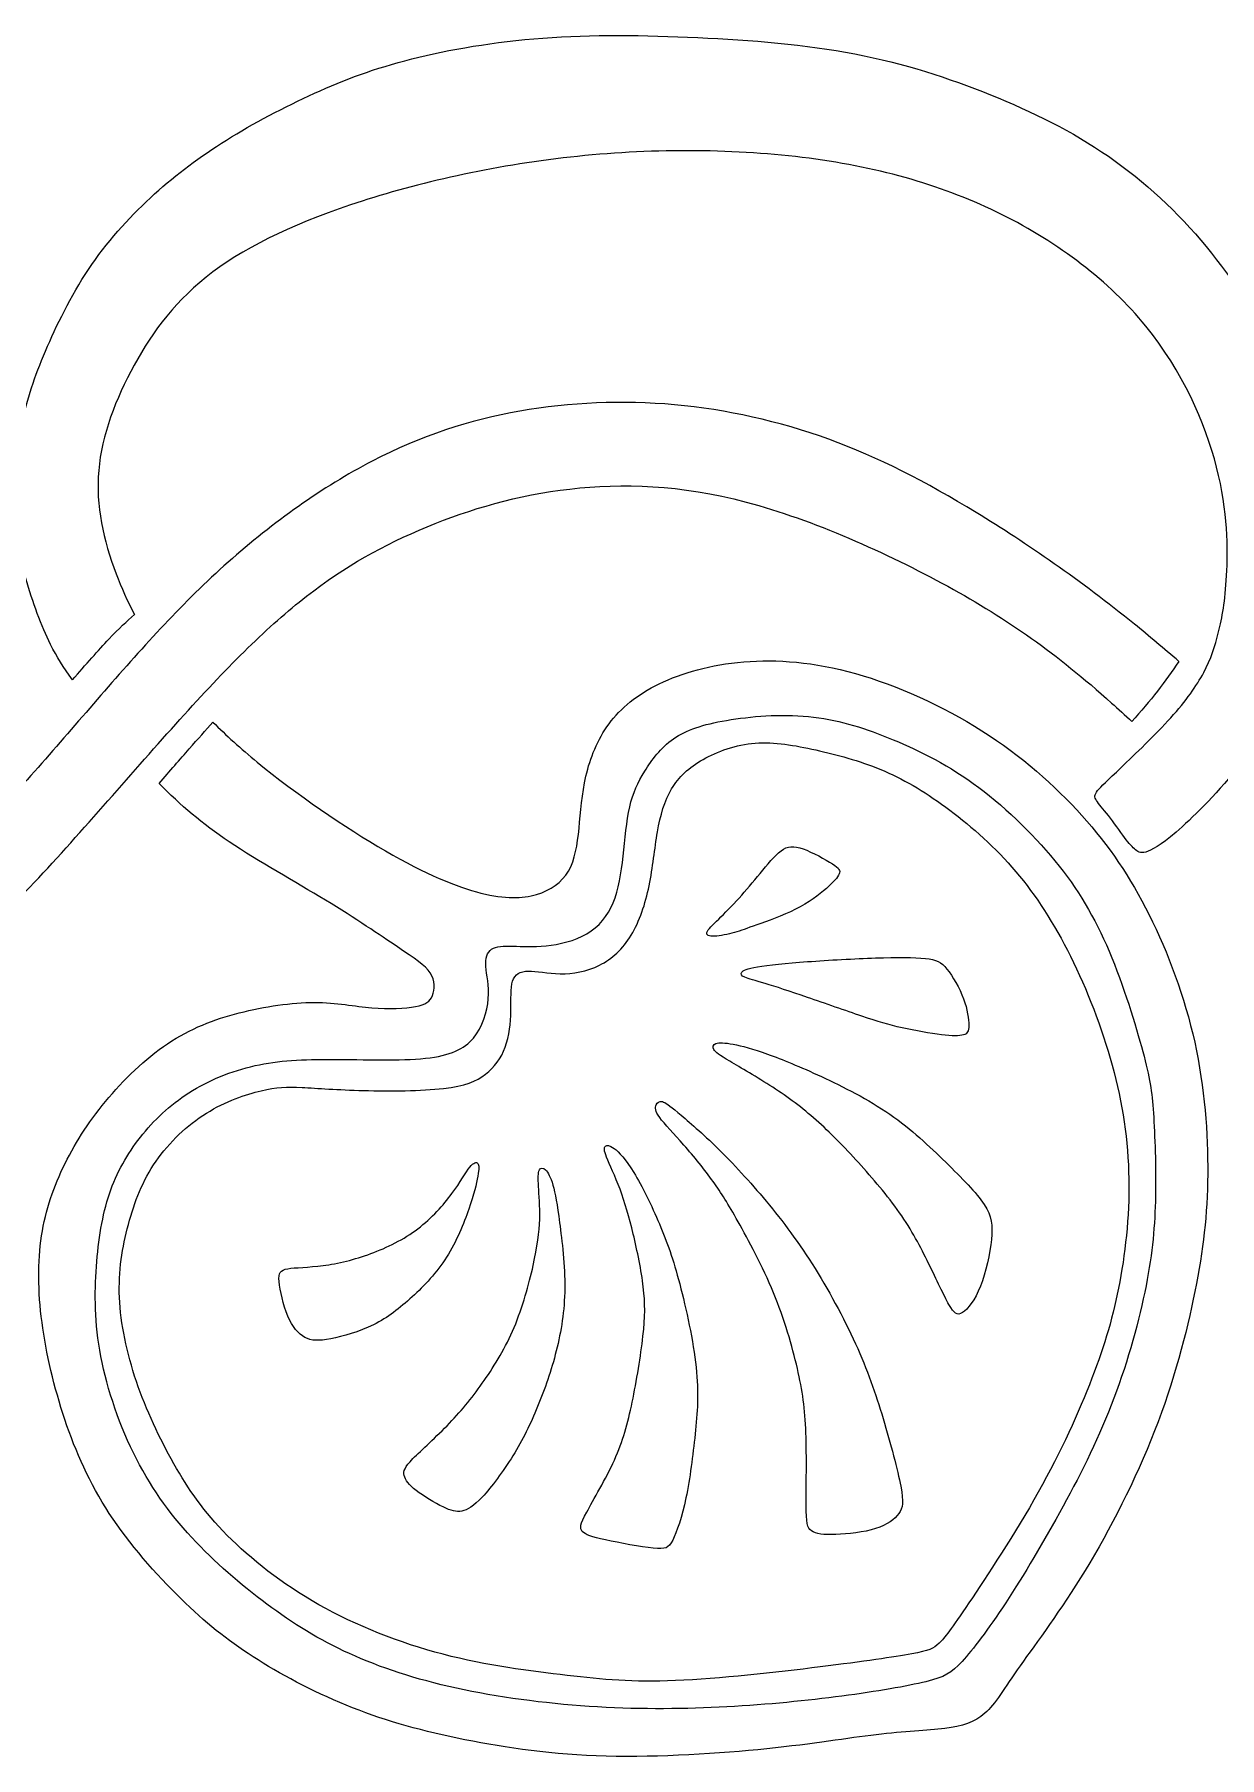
# Model space of a CAD drawing. Extents: x -11 to 8.6, y -2.9 to 35.2.
# Drawn here: x -6.301 to -4.587, y 10.25 to 12.742 of the extents above; entities that cross this region are included whole.
import ezdxf

# ---------------------------------------------------------------- set-up
doc = ezdxf.new("R2010")
doc.units = 0
doc.header["$MEASUREMENT"] = 0
doc.layers.add('LAYER_1', color=7, linetype='CONTINUOUS')

msp = doc.modelspace()

# ---------------------------------------------------------------- linework, layer by layer
at = {"layer": 'LAYER_1'}
for points, knots in [([(-6.24616, 11.80863), (-6.25912, 11.82637), (-6.26871, 11.84148), (-6.27781, 11.8597), (-6.27781, 11.8597), (-6.29126, 11.88663), (-6.30374, 11.9204), (-6.31359, 11.95536), (-6.31359, 11.95536), (-6.32341, 11.99032), (-6.33067, 12.0265), (-6.33147, 12.06569), (-6.33147, 12.06569), (-6.33227, 12.10486), (-6.32662, 12.14707), (-6.31818, 12.18426), (-6.31818, 12.18426), (-6.30976, 12.22142), (-6.29849, 12.25357), (-6.28222, 12.29096), (-6.28222, 12.29096), (-6.26596, 12.32832), (-6.24463, 12.37092), (-6.21811, 12.40931), (-6.21811, 12.40931), (-6.19161, 12.44767), (-6.15984, 12.48185), (-6.12749, 12.5112), (-6.12749, 12.5112), (-6.09515, 12.54052), (-6.0622, 12.56504), (-6.02341, 12.58915), (-6.02341, 12.58915), (-5.98464, 12.61327), (-5.94, 12.63698), (-5.8962, 12.65687), (-5.8962, 12.65687), (-5.8524, 12.67675), (-5.80939, 12.69285), (-5.75533, 12.7065), (-5.75533, 12.7065), (-5.70128, 12.72015), (-5.63618, 12.73143), (-5.56564, 12.73666), (-5.56564, 12.73666), (-5.49512, 12.74188), (-5.41915, 12.74106), (-5.34179, 12.73745), (-5.34179, 12.73745), (-5.26444, 12.73384), (-5.18564, 12.72739), (-5.11432, 12.71374), (-5.11432, 12.71374), (-5.04299, 12.70008), (-4.97907, 12.67916), (-4.91839, 12.65464), (-4.91839, 12.65464), (-4.85772, 12.63015), (-4.80025, 12.602), (-4.74759, 12.56564), (-4.74759, 12.56564), (-4.69495, 12.52928), (-4.64712, 12.48464), (-4.60613, 12.43501), (-4.60613, 12.43501), (-4.56513, 12.38539), (-4.53098, 12.33071), (-4.50706, 12.28168), (-4.50706, 12.28168), (-4.48317, 12.23267), (-4.46948, 12.18925), (-4.46044, 12.14062), (-4.46044, 12.14062), (-4.45142, 12.09201), (-4.44697, 12.03815), (-4.44999, 11.98268), (-4.44999, 11.98268), (-4.453, 11.92724), (-4.46346, 11.87017), (-4.48054, 11.82134), (-4.48054, 11.82134), (-4.49762, 11.77251), (-4.52134, 11.73191), (-4.55088, 11.69353), (-4.55088, 11.69353), (-4.58041, 11.65516), (-4.61579, 11.61896), (-4.6409, 11.59625), (-4.6409, 11.59625), (-4.666, 11.57356), (-4.6809, 11.56432), (-4.69034, 11.56069), (-4.69034, 11.56069), (-4.69976, 11.55708), (-4.70381, 11.5591), (-4.70822, 11.56271), (-4.70822, 11.56271), (-4.71263, 11.56632), (-4.71746, 11.57157), (-4.72429, 11.58061), (-4.72429, 11.58061), (-4.73111, 11.58963), (-4.73997, 11.6025), (-4.74761, 11.61235), (-4.74761, 11.61235), (-4.75523, 11.62219), (-4.76168, 11.62902), (-4.76489, 11.63405), (-4.76489, 11.63405), (-4.76809, 11.63907), (-4.76809, 11.64229), (-4.76326, 11.64833), (-4.76326, 11.64833), (-4.75845, 11.65434), (-4.74879, 11.66318), (-4.72911, 11.68186), (-4.72911, 11.68186), (-4.70942, 11.70055), (-4.67966, 11.72911), (-4.65736, 11.75382), (-4.65736, 11.75382), (-4.63507, 11.77852), (-4.62018, 11.79943), (-4.60974, 11.81911), (-4.60974, 11.81911), (-4.59931, 11.8388), (-4.59326, 11.8573), (-4.58814, 11.8779), (-4.58814, 11.8779), (-4.58303, 11.89847), (-4.57882, 11.9212), (-4.57671, 11.95948), (-4.57671, 11.95948), (-4.57461, 11.99774), (-4.57461, 12.05162), (-4.59109, 12.11592), (-4.59109, 12.11592), (-4.60757, 12.18021), (-4.64052, 12.25496), (-4.69356, 12.32007), (-4.69356, 12.32007), (-4.7466, 12.38517), (-4.81977, 12.44064), (-4.90215, 12.48163), (-4.90215, 12.48163), (-4.98452, 12.52262), (-5.07617, 12.54914), (-5.18066, 12.56281), (-5.18066, 12.56281), (-5.28514, 12.57647), (-5.40249, 12.57729), (-5.51542, 12.56562), (-5.51542, 12.56562), (-5.62834, 12.55397), (-5.73686, 12.52986), (-5.82729, 12.50092), (-5.82729, 12.50092), (-5.91769, 12.47199), (-5.99006, 12.43821), (-6.0431, 12.39842), (-6.0431, 12.39842), (-6.09614, 12.35865), (-6.12991, 12.31283), (-6.15683, 12.2638), (-6.15683, 12.2638), (-6.18375, 12.21479), (-6.20386, 12.16253), (-6.20829, 12.11149), (-6.20829, 12.11149), (-6.2127, 12.06046), (-6.20144, 12.01063), (-6.18295, 11.962), (-6.18295, 11.962), (-6.17539, 11.94211), (-6.16662, 11.92239), (-6.15667, 11.90303)], [0, 0, 0, 0, 0.0222222, 0.0222222, 0.0222222, 0.0222222, 0.0444444, 0.0444444, 0.0444444, 0.0444444, 0.0666667, 0.0666667, 0.0666667, 0.0666667, 0.0888889, 0.0888889, 0.0888889, 0.0888889, 0.1111111, 0.1111111, 0.1111111, 0.1111111, 0.1333333, 0.1333333, 0.1333333, 0.1333333, 0.1555556, 0.1555556, 0.1555556, 0.1555556, 0.1777778, 0.1777778, 0.1777778, 0.1777778, 0.2, 0.2, 0.2, 0.2, 0.2222222, 0.2222222, 0.2222222, 0.2222222, 0.2444444, 0.2444444, 0.2444444, 0.2444444, 0.2666667, 0.2666667, 0.2666667, 0.2666667, 0.2888889, 0.2888889, 0.2888889, 0.2888889, 0.3111111, 0.3111111, 0.3111111, 0.3111111, 0.3333333, 0.3333333, 0.3333333, 0.3333333, 0.3555556, 0.3555556, 0.3555556, 0.3555556, 0.3777778, 0.3777778, 0.3777778, 0.3777778, 0.4, 0.4, 0.4, 0.4, 0.4222222, 0.4222222, 0.4222222, 0.4222222, 0.4444444, 0.4444444, 0.4444444, 0.4444444, 0.4666667, 0.4666667, 0.4666667, 0.4666667, 0.4888889, 0.4888889, 0.4888889, 0.4888889, 0.5111111, 0.5111111, 0.5111111, 0.5111111, 0.5333333, 0.5333333, 0.5333333, 0.5333333, 0.5555556, 0.5555556, 0.5555556, 0.5555556, 0.5777778, 0.5777778, 0.5777778, 0.5777778, 0.6, 0.6, 0.6, 0.6, 0.6222222, 0.6222222, 0.6222222, 0.6222222, 0.6444444, 0.6444444, 0.6444444, 0.6444444, 0.6666667, 0.6666667, 0.6666667, 0.6666667, 0.6888889, 0.6888889, 0.6888889, 0.6888889, 0.7111111, 0.7111111, 0.7111111, 0.7111111, 0.7333333, 0.7333333, 0.7333333, 0.7333333, 0.7555556, 0.7555556, 0.7555556, 0.7555556, 0.7777778, 0.7777778, 0.7777778, 0.7777778, 0.8, 0.8, 0.8, 0.8, 0.8222222, 0.8222222, 0.8222222, 0.8222222, 0.8444444, 0.8444444, 0.8444444, 0.8444444, 0.8666667, 0.8666667, 0.8666667, 0.8666667, 0.8888889, 0.8888889, 0.8888889, 0.8888889, 0.9111111, 0.9111111, 0.9111111, 0.9111111, 0.9333333, 0.9333333, 0.9333333, 0.9333333, 0.9555556, 0.9555556, 0.9555556, 0.9555556, 1, 1, 1, 1]), ([(-6.81713, 12.32728), (-6.88063, 12.38596), (-6.94413, 12.44463), (-7.01969, 12.49326), (-7.01969, 12.49326), (-7.09524, 12.54189), (-7.18285, 12.58048), (-7.2809, 12.60419), (-7.2809, 12.60419), (-7.37896, 12.6279), (-7.48748, 12.63674), (-7.58352, 12.63634), (-7.58352, 12.63634), (-7.67958, 12.63594), (-7.76319, 12.62628), (-7.82948, 12.61704), (-7.82948, 12.61704), (-7.89579, 12.6078), (-7.94484, 12.59896), (-7.97214, 12.59375), (-7.97214, 12.59375), (-7.99946, 12.58851), (-8.00511, 12.58689), (-8.01193, 12.58128), (-8.01193, 12.58128), (-8.01877, 12.57565), (-8.02681, 12.566), (-8.04569, 12.53948), (-8.04569, 12.53948), (-8.06457, 12.51296), (-8.09434, 12.46955), (-8.12487, 12.42094), (-8.12487, 12.42094), (-8.15542, 12.37231), (-8.18677, 12.31843), (-8.21289, 12.26498), (-8.21289, 12.26498), (-8.239, 12.21154), (-8.25991, 12.15848), (-8.27799, 12.10223), (-8.27799, 12.10223), (-8.29607, 12.04597), (-8.31135, 11.98647), (-8.31818, 11.9266), (-8.31818, 11.9266), (-8.32502, 11.86672), (-8.3234, 11.80643), (-8.31456, 11.74334), (-8.31456, 11.74334), (-8.30572, 11.68024), (-8.28964, 11.61433), (-8.26472, 11.55285), (-8.26472, 11.55285), (-8.23981, 11.49137), (-8.20605, 11.43428), (-8.17149, 11.38487), (-8.17149, 11.38487), (-8.13693, 11.33544), (-8.10155, 11.29363), (-8.05655, 11.25426), (-8.05655, 11.25426), (-8.01155, 11.21487), (-7.95687, 11.17788), (-7.89982, 11.14976), (-7.89982, 11.14976), (-7.84275, 11.12164), (-7.78327, 11.10233), (-7.7246, 11.09309), (-7.7246, 11.09309), (-7.66593, 11.08385), (-7.60804, 11.08465), (-7.555, 11.0971), (-7.555, 11.0971), (-7.50196, 11.10957), (-7.45371, 11.13368), (-7.41394, 11.16341), (-7.41394, 11.16341), (-7.37415, 11.19316), (-7.3428, 11.22854), (-7.32752, 11.2663), (-7.32752, 11.2663), (-7.31225, 11.30407), (-7.31307, 11.34428), (-7.31427, 11.37521), (-7.31427, 11.37521), (-7.31547, 11.40614), (-7.31708, 11.42787), (-7.31748, 11.44152), (-7.31748, 11.44152), (-7.31788, 11.45517), (-7.31708, 11.46082), (-7.31227, 11.46403), (-7.31227, 11.46403), (-7.30744, 11.46724), (-7.2986, 11.46806), (-7.28695, 11.46164), (-7.28695, 11.46164), (-7.2753, 11.45521), (-7.26081, 11.44152), (-7.23389, 11.41742), (-7.23389, 11.41742), (-7.20697, 11.39331), (-7.16758, 11.35873), (-7.12378, 11.32981), (-7.12378, 11.32981), (-7.07998, 11.30088), (-7.03173, 11.27755), (-6.98352, 11.25989), (-6.98352, 11.25989), (-6.93529, 11.24221), (-6.88707, 11.23012), (-6.83523, 11.22892), (-6.83523, 11.22892), (-6.78339, 11.22772), (-6.72791, 11.23738), (-6.67005, 11.25586), (-6.67005, 11.25586), (-6.61218, 11.27434), (-6.55189, 11.30168), (-6.49001, 11.34508), (-6.49001, 11.34508), (-6.42813, 11.38848), (-6.3646, 11.44795), (-6.29509, 11.5223), (-6.29509, 11.5223), (-6.22557, 11.59665), (-6.15, 11.68587), (-6.08451, 11.7582), (-6.08451, 11.7582), (-6.019, 11.83054), (-5.96352, 11.88602), (-5.90767, 11.92942), (-5.90767, 11.92942), (-5.8518, 11.97282), (-5.79554, 12.00417), (-5.73325, 12.02989), (-5.73325, 12.02989), (-5.67095, 12.05561), (-5.60262, 12.07571), (-5.52667, 12.08455), (-5.52667, 12.08455), (-5.45072, 12.09339), (-5.36713, 12.09097), (-5.27149, 12.06565), (-5.27149, 12.06565), (-5.17583, 12.04034), (-5.06813, 11.99211), (-4.98013, 11.9439), (-4.98013, 11.9439), (-4.89211, 11.89567), (-4.82378, 11.84742), (-4.74301, 11.77509), (-4.74301, 11.77509), (-4.73335, 11.76646), (-4.72349, 11.75745), (-4.71352, 11.74817)], [0, 0, 0, 0, 0.025, 0.025, 0.025, 0.025, 0.05, 0.05, 0.05, 0.05, 0.075, 0.075, 0.075, 0.075, 0.1, 0.1, 0.1, 0.1, 0.125, 0.125, 0.125, 0.125, 0.15, 0.15, 0.15, 0.15, 0.175, 0.175, 0.175, 0.175, 0.2, 0.2, 0.2, 0.2, 0.225, 0.225, 0.225, 0.225, 0.25, 0.25, 0.25, 0.25, 0.275, 0.275, 0.275, 0.275, 0.3, 0.3, 0.3, 0.3, 0.325, 0.325, 0.325, 0.325, 0.35, 0.35, 0.35, 0.35, 0.375, 0.375, 0.375, 0.375, 0.4, 0.4, 0.4, 0.4, 0.425, 0.425, 0.425, 0.425, 0.45, 0.45, 0.45, 0.45, 0.475, 0.475, 0.475, 0.475, 0.5, 0.5, 0.5, 0.5, 0.525, 0.525, 0.525, 0.525, 0.55, 0.55, 0.55, 0.55, 0.575, 0.575, 0.575, 0.575, 0.6, 0.6, 0.6, 0.6, 0.625, 0.625, 0.625, 0.625, 0.65, 0.65, 0.65, 0.65, 0.675, 0.675, 0.675, 0.675, 0.7, 0.7, 0.7, 0.7, 0.725, 0.725, 0.725, 0.725, 0.75, 0.75, 0.75, 0.75, 0.775, 0.775, 0.775, 0.775, 0.8, 0.8, 0.8, 0.8, 0.825, 0.825, 0.825, 0.825, 0.85, 0.85, 0.85, 0.85, 0.875, 0.875, 0.875, 0.875, 0.9, 0.9, 0.9, 0.9, 0.925, 0.925, 0.925, 0.925, 0.95, 0.95, 0.95, 0.95, 1, 1, 1, 1]), ([(-4.64581, 11.83534), (-4.66733, 11.85404), (-4.6887, 11.87197), (-4.71004, 11.88923), (-4.71004, 11.88923), (-4.7876, 11.9519), (-4.86559, 12.00578), (-4.93872, 12.05038), (-4.93872, 12.05038), (-5.01186, 12.09498), (-5.08018, 12.13036), (-5.1521, 12.15648), (-5.1521, 12.15648), (-5.22404, 12.1826), (-5.29961, 12.19949), (-5.37516, 12.20633), (-5.37516, 12.20633), (-5.45072, 12.21316), (-5.52629, 12.20992), (-5.59901, 12.19707), (-5.59901, 12.19707), (-5.67176, 12.18422), (-5.74169, 12.16169), (-5.81282, 12.12473), (-5.81282, 12.12473), (-5.88394, 12.08776), (-5.9563, 12.03631), (-6.02099, 11.97886), (-6.02099, 11.97886), (-6.08569, 11.92139), (-6.14276, 11.85786), (-6.19983, 11.79237), (-6.19983, 11.79237), (-6.2569, 11.72687), (-6.31397, 11.65935), (-6.37022, 11.60148), (-6.37022, 11.60148), (-6.42649, 11.54361), (-6.48197, 11.49538), (-6.53621, 11.45882), (-6.53621, 11.45882), (-6.59046, 11.42224), (-6.64353, 11.39732), (-6.68531, 11.38044), (-6.68531, 11.38044), (-6.7271, 11.36356), (-6.75767, 11.35472), (-6.79824, 11.35272), (-6.79824, 11.35272), (-6.83884, 11.3507), (-6.88947, 11.35553), (-6.93728, 11.36998), (-6.93728, 11.36998), (-6.98511, 11.38445), (-7.03015, 11.40857), (-7.06872, 11.43388), (-7.06872, 11.43388), (-7.10729, 11.4592), (-7.13946, 11.48574), (-7.15752, 11.50583), (-7.15752, 11.50583), (-7.1756, 11.52591), (-7.17965, 11.5396), (-7.17884, 11.54842), (-7.17884, 11.54842), (-7.17804, 11.55726), (-7.17239, 11.56129), (-7.15874, 11.56089), (-7.15874, 11.56089), (-7.14509, 11.56049), (-7.12336, 11.55566), (-7.09524, 11.54844), (-7.09524, 11.54844), (-7.06711, 11.5412), (-7.03254, 11.53154), (-6.99236, 11.53114), (-6.99236, 11.53114), (-6.95217, 11.53074), (-6.90635, 11.53958), (-6.85934, 11.5645), (-6.85934, 11.5645), (-6.81232, 11.58942), (-6.76409, 11.63041), (-6.73153, 11.67501), (-6.73153, 11.67501), (-6.69898, 11.71963), (-6.6821, 11.76786), (-6.67206, 11.8205), (-6.67206, 11.8205), (-6.66202, 11.87316), (-6.65879, 11.93023), (-6.66723, 11.9889), (-6.66723, 11.9889), (-6.67567, 12.04757), (-6.69577, 12.10787), (-6.72269, 12.16452), (-6.72269, 12.16452), (-6.74961, 12.22118), (-6.78337, 12.27424), (-6.81713, 12.32728)], [0, 0, 0, 0, 0.0384615, 0.0384615, 0.0384615, 0.0384615, 0.0769231, 0.0769231, 0.0769231, 0.0769231, 0.1153846, 0.1153846, 0.1153846, 0.1153846, 0.1538462, 0.1538462, 0.1538462, 0.1538462, 0.1923077, 0.1923077, 0.1923077, 0.1923077, 0.2307692, 0.2307692, 0.2307692, 0.2307692, 0.2692308, 0.2692308, 0.2692308, 0.2692308, 0.3076923, 0.3076923, 0.3076923, 0.3076923, 0.3461538, 0.3461538, 0.3461538, 0.3461538, 0.3846154, 0.3846154, 0.3846154, 0.3846154, 0.4230769, 0.4230769, 0.4230769, 0.4230769, 0.4615385, 0.4615385, 0.4615385, 0.4615385, 0.5, 0.5, 0.5, 0.5, 0.5384615, 0.5384615, 0.5384615, 0.5384615, 0.5769231, 0.5769231, 0.5769231, 0.5769231, 0.6153846, 0.6153846, 0.6153846, 0.6153846, 0.6538462, 0.6538462, 0.6538462, 0.6538462, 0.6923077, 0.6923077, 0.6923077, 0.6923077, 0.7307692, 0.7307692, 0.7307692, 0.7307692, 0.7692308, 0.7692308, 0.7692308, 0.7692308, 0.8076923, 0.8076923, 0.8076923, 0.8076923, 0.8461538, 0.8461538, 0.8461538, 0.8461538, 0.8846154, 0.8846154, 0.8846154, 0.8846154, 0.9230769, 0.9230769, 0.9230769, 0.9230769, 1, 1, 1, 1]), ([(-6.24616, 11.80863), (-6.2273, 11.8302), (-6.20842, 11.85179), (-6.19351, 11.86751), (-6.19351, 11.86751), (-6.1786, 11.88324), (-6.16762, 11.89315), (-6.15667, 11.90303)], [0, 0, 0, 0, 0.3333333, 0.3333333, 0.3333333, 0.3333333, 1, 1, 1, 1]), ([(-6.04301, 11.74744), (-6.02416, 11.72849), (-6.003, 11.70931), (-5.97879, 11.6895), (-5.97879, 11.6895), (-5.92336, 11.6441), (-5.85179, 11.59507), (-5.79351, 11.56131), (-5.79351, 11.56131), (-5.73526, 11.52755), (-5.69024, 11.50905), (-5.65528, 11.50021), (-5.65528, 11.50021), (-5.62032, 11.49137), (-5.5954, 11.49219), (-5.5749, 11.49823), (-5.5749, 11.49823), (-5.55441, 11.50424), (-5.53833, 11.5155), (-5.52869, 11.53198), (-5.52869, 11.53198), (-5.51905, 11.54844), (-5.51582, 11.57017), (-5.51342, 11.59388), (-5.51342, 11.59388), (-5.51101, 11.61758), (-5.50939, 11.64329), (-5.50336, 11.66941), (-5.50336, 11.66941), (-5.49734, 11.69553), (-5.48688, 11.72207), (-5.47, 11.74498), (-5.47, 11.74498), (-5.45314, 11.76788), (-5.42981, 11.78718), (-5.39726, 11.80285), (-5.39726, 11.80285), (-5.36472, 11.81851), (-5.32291, 11.83058), (-5.27508, 11.83461), (-5.27508, 11.83461), (-5.22727, 11.83862), (-5.17341, 11.83459), (-5.11353, 11.81771), (-5.11353, 11.81771), (-5.05366, 11.80085), (-4.98775, 11.77108), (-4.93068, 11.73492), (-4.93068, 11.73492), (-4.87361, 11.69876), (-4.82538, 11.65614), (-4.78599, 11.61235), (-4.78599, 11.61235), (-4.74662, 11.56855), (-4.71606, 11.52352), (-4.68873, 11.46886), (-4.68873, 11.46886), (-4.66141, 11.41422), (-4.6373, 11.34991), (-4.62282, 11.2844), (-4.62282, 11.2844), (-4.60837, 11.2189), (-4.60352, 11.15218), (-4.60403, 11.0936), (-4.60403, 11.0936), (-4.60452, 11.03504), (-4.61036, 10.98459), (-4.62251, 10.9242), (-4.62251, 10.9242), (-4.63465, 10.86383), (-4.65315, 10.79347), (-4.68088, 10.72235), (-4.68088, 10.72235), (-4.7086, 10.65123), (-4.7456, 10.57927), (-4.78136, 10.5206), (-4.78136, 10.5206), (-4.81712, 10.46194), (-4.85168, 10.4165), (-4.8752, 10.38295), (-4.8752, 10.38295), (-4.89869, 10.34941), (-4.91118, 10.32768), (-4.92625, 10.31423), (-4.92625, 10.31423), (-4.94131, 10.30078), (-4.959, 10.29553), (-4.98432, 10.29232), (-4.98432, 10.29232), (-5.00964, 10.28911), (-5.04259, 10.28789), (-5.08359, 10.28306), (-5.08359, 10.28306), (-5.12458, 10.27825), (-5.17361, 10.26981), (-5.24172, 10.26278), (-5.24172, 10.26278), (-5.30984, 10.25576), (-5.39707, 10.25011), (-5.47423, 10.25213), (-5.47423, 10.25213), (-5.55138, 10.25414), (-5.6185, 10.2638), (-5.67837, 10.27584), (-5.67837, 10.27584), (-5.73825, 10.28789), (-5.79092, 10.30238), (-5.84096, 10.32207), (-5.84096, 10.32207), (-5.89097, 10.34175), (-5.93842, 10.36667), (-5.97761, 10.39118), (-5.97761, 10.39118), (-6.01678, 10.4157), (-6.04773, 10.43981), (-6.08289, 10.47357), (-6.08289, 10.47357), (-6.11805, 10.50733), (-6.15745, 10.55074), (-6.18738, 10.59475), (-6.18738, 10.59475), (-6.21731, 10.63875), (-6.23783, 10.68338), (-6.25411, 10.72999), (-6.25411, 10.72999), (-6.27037, 10.7766), (-6.28244, 10.82524), (-6.28907, 10.87085), (-6.28907, 10.87085), (-6.29569, 10.91645), (-6.29691, 10.95907), (-6.29188, 10.99745), (-6.29188, 10.99745), (-6.28687, 11.03582), (-6.27558, 11.07), (-6.25991, 11.10295), (-6.25991, 11.10295), (-6.24425, 11.13589), (-6.22415, 11.16766), (-6.19843, 11.19881), (-6.19843, 11.19881), (-6.17271, 11.22994), (-6.14136, 11.26049), (-6.1086, 11.2824), (-6.1086, 11.2824), (-6.07585, 11.30429), (-6.04169, 11.31756), (-6.00491, 11.327), (-6.00491, 11.327), (-5.96815, 11.33644), (-5.92876, 11.34207), (-5.8962, 11.34207), (-5.8962, 11.34207), (-5.86365, 11.34207), (-5.83793, 11.33644), (-5.81322, 11.33422), (-5.81322, 11.33422), (-5.7885, 11.33201), (-5.76479, 11.33323), (-5.74991, 11.33604), (-5.74991, 11.33604), (-5.73506, 11.33885), (-5.72901, 11.3433), (-5.7256, 11.35193), (-5.7256, 11.35193), (-5.72219, 11.36056), (-5.72139, 11.37342), (-5.72862, 11.38467), (-5.72862, 11.38467), (-5.73584, 11.39592), (-5.75114, 11.40558), (-5.77625, 11.42246), (-5.77625, 11.42246), (-5.80135, 11.43933), (-5.83633, 11.46345), (-5.88013, 11.48997), (-5.88013, 11.48997), (-5.92393, 11.51649), (-5.9766, 11.54543), (-6.0196, 11.57436), (-6.0196, 11.57436), (-6.05864, 11.60063), (-6.08974, 11.62693), (-6.12084, 11.65875)], [0, 0, 0, 0, 0.0212766, 0.0212766, 0.0212766, 0.0212766, 0.0425532, 0.0425532, 0.0425532, 0.0425532, 0.0638298, 0.0638298, 0.0638298, 0.0638298, 0.0851064, 0.0851064, 0.0851064, 0.0851064, 0.106383, 0.106383, 0.106383, 0.106383, 0.1276596, 0.1276596, 0.1276596, 0.1276596, 0.1489362, 0.1489362, 0.1489362, 0.1489362, 0.1702128, 0.1702128, 0.1702128, 0.1702128, 0.1914894, 0.1914894, 0.1914894, 0.1914894, 0.212766, 0.212766, 0.212766, 0.212766, 0.2340426, 0.2340426, 0.2340426, 0.2340426, 0.2553191, 0.2553191, 0.2553191, 0.2553191, 0.2765957, 0.2765957, 0.2765957, 0.2765957, 0.2978723, 0.2978723, 0.2978723, 0.2978723, 0.3191489, 0.3191489, 0.3191489, 0.3191489, 0.3404255, 0.3404255, 0.3404255, 0.3404255, 0.3617021, 0.3617021, 0.3617021, 0.3617021, 0.3829787, 0.3829787, 0.3829787, 0.3829787, 0.4042553, 0.4042553, 0.4042553, 0.4042553, 0.4255319, 0.4255319, 0.4255319, 0.4255319, 0.4468085, 0.4468085, 0.4468085, 0.4468085, 0.4680851, 0.4680851, 0.4680851, 0.4680851, 0.4893617, 0.4893617, 0.4893617, 0.4893617, 0.5106383, 0.5106383, 0.5106383, 0.5106383, 0.5319149, 0.5319149, 0.5319149, 0.5319149, 0.5531915, 0.5531915, 0.5531915, 0.5531915, 0.5744681, 0.5744681, 0.5744681, 0.5744681, 0.5957447, 0.5957447, 0.5957447, 0.5957447, 0.6170213, 0.6170213, 0.6170213, 0.6170213, 0.6382979, 0.6382979, 0.6382979, 0.6382979, 0.6595745, 0.6595745, 0.6595745, 0.6595745, 0.6808511, 0.6808511, 0.6808511, 0.6808511, 0.7021277, 0.7021277, 0.7021277, 0.7021277, 0.7234043, 0.7234043, 0.7234043, 0.7234043, 0.7446809, 0.7446809, 0.7446809, 0.7446809, 0.7659574, 0.7659574, 0.7659574, 0.7659574, 0.787234, 0.787234, 0.787234, 0.787234, 0.8085106, 0.8085106, 0.8085106, 0.8085106, 0.8297872, 0.8297872, 0.8297872, 0.8297872, 0.8510638, 0.8510638, 0.8510638, 0.8510638, 0.8723404, 0.8723404, 0.8723404, 0.8723404, 0.893617, 0.893617, 0.893617, 0.893617, 0.9148936, 0.9148936, 0.9148936, 0.9148936, 0.9361702, 0.9361702, 0.9361702, 0.9361702, 0.9574468, 0.9574468, 0.9574468, 0.9574468, 1, 1, 1, 1]), ([(-4.64581, 11.83534), (-4.6556, 11.82108), (-4.66542, 11.80683), (-4.67668, 11.7923), (-4.67668, 11.7923), (-4.68797, 11.77777), (-4.70076, 11.76297), (-4.71352, 11.74817)], [0, 0, 0, 0, 0.3333333, 0.3333333, 0.3333333, 0.3333333, 1, 1, 1, 1]), ([(-4.69783, 11.27112), (-4.70807, 11.3093), (-4.72577, 11.36677), (-4.74666, 11.416), (-4.74666, 11.416), (-4.76756, 11.46523), (-4.79168, 11.50625), (-4.82503, 11.54702), (-4.82503, 11.54702), (-4.85839, 11.58781), (-4.90099, 11.62842), (-4.94318, 11.65875), (-4.94318, 11.65875), (-4.98538, 11.68908), (-5.02719, 11.7092), (-5.06616, 11.72486), (-5.06616, 11.72486), (-5.10515, 11.74054), (-5.14133, 11.7518), (-5.1815, 11.75561), (-5.1815, 11.75561), (-5.22169, 11.75944), (-5.26591, 11.75581), (-5.30007, 11.75), (-5.30007, 11.75), (-5.33423, 11.74416), (-5.35834, 11.73613), (-5.37682, 11.72328), (-5.37682, 11.72328), (-5.39531, 11.71041), (-5.40819, 11.69271), (-5.41824, 11.67645), (-5.41824, 11.67645), (-5.42828, 11.66017), (-5.43551, 11.64528), (-5.44013, 11.62479), (-5.44013, 11.62479), (-5.44476, 11.60431), (-5.44676, 11.57817), (-5.44957, 11.55347), (-5.44957, 11.55347), (-5.45237, 11.52876), (-5.45602, 11.50542), (-5.46404, 11.48614), (-5.46404, 11.48614), (-5.47208, 11.46686), (-5.48455, 11.45158), (-5.50203, 11.44134), (-5.50203, 11.44134), (-5.51951, 11.43109), (-5.54202, 11.42585), (-5.5611, 11.42384), (-5.5611, 11.42384), (-5.58018, 11.42184), (-5.59588, 11.42304), (-5.60913, 11.42344), (-5.60913, 11.42344), (-5.62238, 11.42384), (-5.63324, 11.42344), (-5.63986, 11.41903), (-5.63986, 11.41903), (-5.64649, 11.4146), (-5.64892, 11.40616), (-5.64812, 11.39411), (-5.64812, 11.39411), (-5.64731, 11.38205), (-5.64329, 11.36637), (-5.64469, 11.34749), (-5.64469, 11.34749), (-5.64609, 11.3286), (-5.65295, 11.30648), (-5.6662, 11.29062), (-5.6662, 11.29062), (-5.67945, 11.27474), (-5.69915, 11.2651), (-5.73551, 11.26129), (-5.73551, 11.26129), (-5.77188, 11.25746), (-5.82495, 11.25949), (-5.86895, 11.25969), (-5.86895, 11.25969), (-5.91296, 11.25989), (-5.94793, 11.25827), (-5.98209, 11.25065), (-5.98209, 11.25065), (-6.01625, 11.24301), (-6.0496, 11.22932), (-6.07773, 11.21146), (-6.07773, 11.21146), (-6.10587, 11.19358), (-6.12878, 11.17145), (-6.14787, 11.14715), (-6.14787, 11.14715), (-6.16695, 11.12284), (-6.18224, 11.0963), (-6.19267, 11.06537), (-6.19267, 11.06537), (-6.20311, 11.03442), (-6.20876, 10.99904), (-6.21157, 10.96007), (-6.21157, 10.96007), (-6.21438, 10.92108), (-6.21438, 10.87847), (-6.20514, 10.83026), (-6.20514, 10.83026), (-6.19589, 10.78203), (-6.17739, 10.72817), (-6.1537, 10.68196), (-6.1537, 10.68196), (-6.12999, 10.63574), (-6.10104, 10.59715), (-6.0675, 10.56179), (-6.0675, 10.56179), (-6.03395, 10.52643), (-5.99574, 10.49426), (-5.95778, 10.46674), (-5.95778, 10.46674), (-5.91981, 10.43921), (-5.88201, 10.4163), (-5.837, 10.39662), (-5.837, 10.39662), (-5.792, 10.37691), (-5.73974, 10.36044), (-5.67967, 10.34799), (-5.67967, 10.34799), (-5.61959, 10.33552), (-5.55166, 10.32708), (-5.48657, 10.32327), (-5.48657, 10.32327), (-5.42146, 10.31944), (-5.35914, 10.32025), (-5.29967, 10.32345), (-5.29967, 10.32345), (-5.24019, 10.32666), (-5.18353, 10.33231), (-5.13309, 10.33893), (-5.13309, 10.33893), (-5.08266, 10.34556), (-5.03844, 10.3532), (-5.01152, 10.35982), (-5.01152, 10.35982), (-4.98459, 10.36645), (-4.97493, 10.3721), (-4.95928, 10.38916), (-4.95928, 10.38916), (-4.9436, 10.40624), (-4.92188, 10.4348), (-4.89618, 10.47397), (-4.89618, 10.47397), (-4.87046, 10.51316), (-4.84069, 10.56299), (-4.81317, 10.61343), (-4.81317, 10.61343), (-4.78565, 10.66386), (-4.76033, 10.71492), (-4.73964, 10.76976), (-4.73964, 10.76976), (-4.71894, 10.82463), (-4.70286, 10.8833), (-4.69322, 10.93213), (-4.69322, 10.93213), (-4.68357, 10.98096), (-4.68035, 11.01995), (-4.67955, 11.06214), (-4.67955, 11.06214), (-4.67874, 11.10434), (-4.68035, 11.14976), (-4.68255, 11.18189), (-4.68255, 11.18189), (-4.68476, 11.21405), (-4.68758, 11.23295), (-4.69783, 11.27112)], [0, 0, 0, 0, 0.0227273, 0.0227273, 0.0227273, 0.0227273, 0.0454545, 0.0454545, 0.0454545, 0.0454545, 0.0681818, 0.0681818, 0.0681818, 0.0681818, 0.0909091, 0.0909091, 0.0909091, 0.0909091, 0.1136364, 0.1136364, 0.1136364, 0.1136364, 0.1363636, 0.1363636, 0.1363636, 0.1363636, 0.1590909, 0.1590909, 0.1590909, 0.1590909, 0.1818182, 0.1818182, 0.1818182, 0.1818182, 0.2045455, 0.2045455, 0.2045455, 0.2045455, 0.2272727, 0.2272727, 0.2272727, 0.2272727, 0.25, 0.25, 0.25, 0.25, 0.2727273, 0.2727273, 0.2727273, 0.2727273, 0.2954545, 0.2954545, 0.2954545, 0.2954545, 0.3181818, 0.3181818, 0.3181818, 0.3181818, 0.3409091, 0.3409091, 0.3409091, 0.3409091, 0.3636364, 0.3636364, 0.3636364, 0.3636364, 0.3863636, 0.3863636, 0.3863636, 0.3863636, 0.4090909, 0.4090909, 0.4090909, 0.4090909, 0.4318182, 0.4318182, 0.4318182, 0.4318182, 0.4545455, 0.4545455, 0.4545455, 0.4545455, 0.4772727, 0.4772727, 0.4772727, 0.4772727, 0.5, 0.5, 0.5, 0.5, 0.5227273, 0.5227273, 0.5227273, 0.5227273, 0.5454545, 0.5454545, 0.5454545, 0.5454545, 0.5681818, 0.5681818, 0.5681818, 0.5681818, 0.5909091, 0.5909091, 0.5909091, 0.5909091, 0.6136364, 0.6136364, 0.6136364, 0.6136364, 0.6363636, 0.6363636, 0.6363636, 0.6363636, 0.6590909, 0.6590909, 0.6590909, 0.6590909, 0.6818182, 0.6818182, 0.6818182, 0.6818182, 0.7045455, 0.7045455, 0.7045455, 0.7045455, 0.7272727, 0.7272727, 0.7272727, 0.7272727, 0.75, 0.75, 0.75, 0.75, 0.7727273, 0.7727273, 0.7727273, 0.7727273, 0.7954545, 0.7954545, 0.7954545, 0.7954545, 0.8181818, 0.8181818, 0.8181818, 0.8181818, 0.8409091, 0.8409091, 0.8409091, 0.8409091, 0.8636364, 0.8636364, 0.8636364, 0.8636364, 0.8863636, 0.8863636, 0.8863636, 0.8863636, 0.9090909, 0.9090909, 0.9090909, 0.9090909, 0.9318182, 0.9318182, 0.9318182, 0.9318182, 0.9545455, 0.9545455, 0.9545455, 0.9545455, 1, 1, 1, 1]), ([(-6.12084, 11.65875), (-6.10556, 11.67643), (-6.09029, 11.69413), (-6.07733, 11.70889), (-6.07733, 11.70889), (-6.06435, 11.72368), (-6.05367, 11.73558), (-6.04301, 11.74744)], [0, 0, 0, 0, 0.3333333, 0.3333333, 0.3333333, 0.3333333, 1, 1, 1, 1]), ([(-4.80694, 11.41763), (-4.83105, 11.46443), (-4.85719, 11.50344), (-4.88712, 11.53758), (-4.88712, 11.53758), (-4.91706, 11.57174), (-4.95082, 11.6011), (-4.98297, 11.62459), (-4.98297, 11.62459), (-5.01513, 11.64811), (-5.04567, 11.66579), (-5.07702, 11.67884), (-5.07702, 11.67884), (-5.10838, 11.69191), (-5.14053, 11.70035), (-5.17106, 11.70716), (-5.17106, 11.70716), (-5.20161, 11.714), (-5.23055, 11.71925), (-5.25848, 11.71704), (-5.25848, 11.71704), (-5.2864, 11.71482), (-5.31334, 11.70518), (-5.33403, 11.69353), (-5.33403, 11.69353), (-5.35471, 11.68188), (-5.3692, 11.66819), (-5.37945, 11.65093), (-5.37945, 11.65093), (-5.38969, 11.63365), (-5.39573, 11.61273), (-5.39994, 11.58863), (-5.39994, 11.58863), (-5.40416, 11.56452), (-5.40659, 11.53718), (-5.412, 11.51086), (-5.412, 11.51086), (-5.41743, 11.48454), (-5.42587, 11.45922), (-5.43792, 11.43933), (-5.43792, 11.43933), (-5.44997, 11.41943), (-5.46566, 11.40496), (-5.48373, 11.39592), (-5.48373, 11.39592), (-5.50181, 11.38688), (-5.52233, 11.38325), (-5.54061, 11.38345), (-5.54061, 11.38345), (-5.55889, 11.38365), (-5.57497, 11.38768), (-5.58682, 11.38748), (-5.58682, 11.38748), (-5.59868, 11.38728), (-5.60632, 11.38285), (-5.60953, 11.3728), (-5.60953, 11.3728), (-5.61275, 11.36276), (-5.61153, 11.34709), (-5.61193, 11.32981), (-5.61193, 11.32981), (-5.61234, 11.31253), (-5.61436, 11.29363), (-5.62017, 11.27757), (-5.62017, 11.27757), (-5.62601, 11.26149), (-5.63565, 11.2482), (-5.6487, 11.23818), (-5.6487, 11.23818), (-5.66177, 11.22814), (-5.67826, 11.22128), (-5.7096, 11.21767), (-5.7096, 11.21767), (-5.74095, 11.21406), (-5.78719, 11.21366), (-5.82495, 11.21467), (-5.82495, 11.21467), (-5.86272, 11.21567), (-5.89207, 11.21807), (-5.91416, 11.21908), (-5.91416, 11.21908), (-5.93627, 11.22008), (-5.95114, 11.21968), (-5.97323, 11.21447), (-5.97323, 11.21447), (-5.99534, 11.20923), (-6.02471, 11.19919), (-6.05243, 11.18191), (-6.05243, 11.18191), (-6.08015, 11.16463), (-6.10627, 11.14012), (-6.12536, 11.11239), (-6.12536, 11.11239), (-6.14444, 11.08465), (-6.15652, 11.0537), (-6.16535, 11.02095), (-6.16535, 11.02095), (-6.17419, 10.98819), (-6.17984, 10.95364), (-6.17823, 10.91547), (-6.17823, 10.91547), (-6.17661, 10.87728), (-6.16775, 10.83547), (-6.1537, 10.79408), (-6.1537, 10.79408), (-6.13963, 10.75268), (-6.12032, 10.71169), (-6.09944, 10.67493), (-6.09944, 10.67493), (-6.07855, 10.63814), (-6.05602, 10.60559), (-6.02228, 10.57143), (-6.02228, 10.57143), (-5.98852, 10.53727), (-5.9435, 10.5015), (-5.88966, 10.47117), (-5.88966, 10.47117), (-5.8358, 10.44082), (-5.7731, 10.4159), (-5.71001, 10.39942), (-5.71001, 10.39942), (-5.64691, 10.38295), (-5.58339, 10.37491), (-5.53075, 10.36889), (-5.53075, 10.36889), (-5.47811, 10.36286), (-5.43632, 10.35881), (-5.37383, 10.36142), (-5.37383, 10.36142), (-5.31133, 10.36404), (-5.22813, 10.3733), (-5.16464, 10.38112), (-5.16464, 10.38112), (-5.10114, 10.38896), (-5.05732, 10.39541), (-5.03222, 10.40003), (-5.03222, 10.40003), (-5.00711, 10.40464), (-5.00065, 10.40746), (-4.99263, 10.41528), (-4.99263, 10.41528), (-4.98459, 10.42312), (-4.97493, 10.43601), (-4.94942, 10.47377), (-4.94942, 10.47377), (-4.9239, 10.51154), (-4.8825, 10.57426), (-4.84915, 10.63373), (-4.84915, 10.63373), (-4.81579, 10.69321), (-4.79048, 10.74947), (-4.77159, 10.79851), (-4.77159, 10.79851), (-4.75271, 10.84754), (-4.74022, 10.88933), (-4.7312, 10.93794), (-4.7312, 10.93794), (-4.72216, 10.98657), (-4.71651, 11.04206), (-4.71832, 11.0971), (-4.71832, 11.0971), (-4.72014, 11.15217), (-4.72938, 11.20683), (-4.74504, 11.26147), (-4.74504, 11.26147), (-4.76071, 11.31614), (-4.78284, 11.37082), (-4.80694, 11.41763)], [0, 0, 0, 0, 0.0232558, 0.0232558, 0.0232558, 0.0232558, 0.0465116, 0.0465116, 0.0465116, 0.0465116, 0.0697674, 0.0697674, 0.0697674, 0.0697674, 0.0930233, 0.0930233, 0.0930233, 0.0930233, 0.1162791, 0.1162791, 0.1162791, 0.1162791, 0.1395349, 0.1395349, 0.1395349, 0.1395349, 0.1627907, 0.1627907, 0.1627907, 0.1627907, 0.1860465, 0.1860465, 0.1860465, 0.1860465, 0.2093023, 0.2093023, 0.2093023, 0.2093023, 0.2325581, 0.2325581, 0.2325581, 0.2325581, 0.255814, 0.255814, 0.255814, 0.255814, 0.2790698, 0.2790698, 0.2790698, 0.2790698, 0.3023256, 0.3023256, 0.3023256, 0.3023256, 0.3255814, 0.3255814, 0.3255814, 0.3255814, 0.3488372, 0.3488372, 0.3488372, 0.3488372, 0.372093, 0.372093, 0.372093, 0.372093, 0.3953488, 0.3953488, 0.3953488, 0.3953488, 0.4186047, 0.4186047, 0.4186047, 0.4186047, 0.4418605, 0.4418605, 0.4418605, 0.4418605, 0.4651163, 0.4651163, 0.4651163, 0.4651163, 0.4883721, 0.4883721, 0.4883721, 0.4883721, 0.5116279, 0.5116279, 0.5116279, 0.5116279, 0.5348837, 0.5348837, 0.5348837, 0.5348837, 0.5581395, 0.5581395, 0.5581395, 0.5581395, 0.5813953, 0.5813953, 0.5813953, 0.5813953, 0.6046512, 0.6046512, 0.6046512, 0.6046512, 0.627907, 0.627907, 0.627907, 0.627907, 0.6511628, 0.6511628, 0.6511628, 0.6511628, 0.6744186, 0.6744186, 0.6744186, 0.6744186, 0.6976744, 0.6976744, 0.6976744, 0.6976744, 0.7209302, 0.7209302, 0.7209302, 0.7209302, 0.744186, 0.744186, 0.744186, 0.744186, 0.7674419, 0.7674419, 0.7674419, 0.7674419, 0.7906977, 0.7906977, 0.7906977, 0.7906977, 0.8139535, 0.8139535, 0.8139535, 0.8139535, 0.8372093, 0.8372093, 0.8372093, 0.8372093, 0.8604651, 0.8604651, 0.8604651, 0.8604651, 0.8837209, 0.8837209, 0.8837209, 0.8837209, 0.9069767, 0.9069767, 0.9069767, 0.9069767, 0.9302326, 0.9302326, 0.9302326, 0.9302326, 0.9534884, 0.9534884, 0.9534884, 0.9534884, 1, 1, 1, 1]), ([(-5.25634, 11.45428), (-5.24138, 11.4596), (-5.21905, 11.46724), (-5.20028, 11.47677), (-5.20028, 11.47677), (-5.1815, 11.48632), (-5.16621, 11.49779), (-5.15567, 11.50692), (-5.15567, 11.50692), (-5.14514, 11.51607), (-5.13929, 11.5229), (-5.13719, 11.52783), (-5.13719, 11.52783), (-5.13508, 11.53275), (-5.13668, 11.53577), (-5.14682, 11.54239), (-5.14682, 11.54239), (-5.15697, 11.54902), (-5.17567, 11.55929), (-5.18932, 11.5641), (-5.18932, 11.5641), (-5.20299, 11.56893), (-5.21163, 11.56833), (-5.22116, 11.5614), (-5.22116, 11.5614), (-5.23072, 11.55447), (-5.24118, 11.54119), (-5.25142, 11.52865), (-5.25142, 11.52865), (-5.26166, 11.51609), (-5.27173, 11.5042), (-5.28197, 11.49296), (-5.28197, 11.49296), (-5.29221, 11.48171), (-5.30268, 11.47105), (-5.31141, 11.46252), (-5.31141, 11.46252), (-5.32014, 11.45399), (-5.32719, 11.44754), (-5.32849, 11.44343), (-5.32849, 11.44343), (-5.3298, 11.43932), (-5.32537, 11.43749), (-5.31744, 11.43778), (-5.31744, 11.43778), (-5.30951, 11.43809), (-5.29803, 11.44052), (-5.2885, 11.44322), (-5.2885, 11.44322), (-5.27894, 11.44593), (-5.27131, 11.44896), (-5.25634, 11.45428)], [0, 0, 0, 0, 0.0714286, 0.0714286, 0.0714286, 0.0714286, 0.1428571, 0.1428571, 0.1428571, 0.1428571, 0.2142857, 0.2142857, 0.2142857, 0.2142857, 0.2857143, 0.2857143, 0.2857143, 0.2857143, 0.3571429, 0.3571429, 0.3571429, 0.3571429, 0.4285714, 0.4285714, 0.4285714, 0.4285714, 0.5, 0.5, 0.5, 0.5, 0.5714286, 0.5714286, 0.5714286, 0.5714286, 0.6428571, 0.6428571, 0.6428571, 0.6428571, 0.7142857, 0.7142857, 0.7142857, 0.7142857, 0.7857143, 0.7857143, 0.7857143, 0.7857143, 0.8571429, 0.8571429, 0.8571429, 0.8571429, 1, 1, 1, 1]), ([(-5.183, 11.34938), (-5.15759, 11.34065), (-5.12742, 11.32999), (-5.10433, 11.32226), (-5.10433, 11.32226), (-5.08122, 11.31453), (-5.06514, 11.30968), (-5.04617, 11.30538), (-5.04617, 11.30538), (-5.02717, 11.30106), (-5.00525, 11.29724), (-4.98928, 11.29534), (-4.98928, 11.29534), (-4.97331, 11.29343), (-4.96325, 11.29343), (-4.95733, 11.29512), (-4.95733, 11.29512), (-4.9514, 11.29683), (-4.9496, 11.30026), (-4.9496, 11.30899), (-4.9496, 11.30899), (-4.9496, 11.31772), (-4.9514, 11.33181), (-4.95722, 11.34738), (-4.95722, 11.34738), (-4.96305, 11.36294), (-4.97291, 11.38004), (-4.98124, 11.39028), (-4.98124, 11.39028), (-4.98959, 11.40053), (-4.99642, 11.40395), (-5.01239, 11.40565), (-5.01239, 11.40565), (-5.02838, 11.40736), (-5.05349, 11.40736), (-5.08433, 11.40636), (-5.08433, 11.40636), (-5.11517, 11.40536), (-5.15176, 11.40334), (-5.18289, 11.40104), (-5.18289, 11.40104), (-5.21404, 11.39872), (-5.23977, 11.3961), (-5.25523, 11.39349), (-5.25523, 11.39349), (-5.27071, 11.39089), (-5.27595, 11.38826), (-5.27796, 11.38576), (-5.27796, 11.38576), (-5.27996, 11.38325), (-5.27874, 11.38082), (-5.27353, 11.37853), (-5.27353, 11.37853), (-5.2683, 11.37621), (-5.25906, 11.37399), (-5.24409, 11.36949), (-5.24409, 11.36949), (-5.22913, 11.36497), (-5.20841, 11.35811), (-5.183, 11.34938)], [0, 0, 0, 0, 0.0625, 0.0625, 0.0625, 0.0625, 0.125, 0.125, 0.125, 0.125, 0.1875, 0.1875, 0.1875, 0.1875, 0.25, 0.25, 0.25, 0.25, 0.3125, 0.3125, 0.3125, 0.3125, 0.375, 0.375, 0.375, 0.375, 0.4375, 0.4375, 0.4375, 0.4375, 0.5, 0.5, 0.5, 0.5, 0.5625, 0.5625, 0.5625, 0.5625, 0.625, 0.625, 0.625, 0.625, 0.6875, 0.6875, 0.6875, 0.6875, 0.75, 0.75, 0.75, 0.75, 0.8125, 0.8125, 0.8125, 0.8125, 0.875, 0.875, 0.875, 0.875, 1, 1, 1, 1]), ([(-5.17037, 11.17185), (-5.15017, 11.15397), (-5.13005, 11.13325), (-5.10927, 11.11044), (-5.10927, 11.11044), (-5.08847, 11.08764), (-5.06694, 11.06273), (-5.04968, 11.03792), (-5.04968, 11.03792), (-5.0324, 11.01309), (-5.01932, 10.98838), (-5.00767, 10.96466), (-5.00767, 10.96466), (-4.99602, 10.94095), (-4.98576, 10.91824), (-4.97834, 10.90519), (-4.97834, 10.90519), (-4.97091, 10.89212), (-4.96628, 10.88869), (-4.95875, 10.89351), (-4.95875, 10.89351), (-4.95122, 10.89834), (-4.94076, 10.91142), (-4.93274, 10.9316), (-4.93274, 10.9316), (-4.9247, 10.9518), (-4.91905, 10.97914), (-4.91695, 10.99942), (-4.91695, 10.99942), (-4.91484, 11.01971), (-4.91624, 11.033), (-4.92738, 11.05006), (-4.92738, 11.05006), (-4.93854, 11.06714), (-4.95946, 11.08806), (-4.98295, 11.11095), (-4.98295, 11.11095), (-5.00647, 11.13387), (-5.03261, 11.15878), (-5.06385, 11.18038), (-5.06385, 11.18038), (-5.09509, 11.20198), (-5.13147, 11.22028), (-5.1626, 11.23473), (-5.1626, 11.23473), (-5.19375, 11.24921), (-5.21969, 11.25987), (-5.24078, 11.2674), (-5.24078, 11.2674), (-5.26188, 11.27493), (-5.27816, 11.27937), (-5.29041, 11.28167), (-5.29041, 11.28167), (-5.30268, 11.28398), (-5.31091, 11.28418), (-5.31543, 11.28258), (-5.31543, 11.28258), (-5.31996, 11.28098), (-5.32076, 11.27755), (-5.31835, 11.27385), (-5.31835, 11.27385), (-5.31595, 11.27013), (-5.31029, 11.26609), (-5.29524, 11.25706), (-5.29524, 11.25706), (-5.28017, 11.24802), (-5.25565, 11.23393), (-5.23325, 11.21937), (-5.23325, 11.21937), (-5.21085, 11.20481), (-5.19054, 11.18973), (-5.17037, 11.17185)], [0, 0, 0, 0, 0.0526316, 0.0526316, 0.0526316, 0.0526316, 0.1052632, 0.1052632, 0.1052632, 0.1052632, 0.1578947, 0.1578947, 0.1578947, 0.1578947, 0.2105263, 0.2105263, 0.2105263, 0.2105263, 0.2631579, 0.2631579, 0.2631579, 0.2631579, 0.3157895, 0.3157895, 0.3157895, 0.3157895, 0.3684211, 0.3684211, 0.3684211, 0.3684211, 0.4210526, 0.4210526, 0.4210526, 0.4210526, 0.4736842, 0.4736842, 0.4736842, 0.4736842, 0.5263158, 0.5263158, 0.5263158, 0.5263158, 0.5789474, 0.5789474, 0.5789474, 0.5789474, 0.6315789, 0.6315789, 0.6315789, 0.6315789, 0.6842105, 0.6842105, 0.6842105, 0.6842105, 0.7368421, 0.7368421, 0.7368421, 0.7368421, 0.7894737, 0.7894737, 0.7894737, 0.7894737, 0.8421053, 0.8421053, 0.8421053, 0.8421053, 0.8947368, 0.8947368, 0.8947368, 0.8947368, 1, 1, 1, 1]), ([(-5.28328, 11.02496), (-5.26852, 10.99864), (-5.24801, 10.96064), (-5.23216, 10.92227), (-5.23216, 10.92227), (-5.21628, 10.88388), (-5.20502, 10.84509), (-5.1976, 10.81274), (-5.1976, 10.81274), (-5.19016, 10.78039), (-5.18651, 10.75447), (-5.18522, 10.71962), (-5.18522, 10.71962), (-5.18391, 10.68475), (-5.18493, 10.64091), (-5.18484, 10.61531), (-5.18484, 10.61531), (-5.18473, 10.58968), (-5.18351, 10.58224), (-5.17718, 10.57783), (-5.17718, 10.57783), (-5.17086, 10.5734), (-5.15939, 10.572), (-5.14202, 10.5726), (-5.14202, 10.5726), (-5.12463, 10.5732), (-5.10132, 10.57583), (-5.08435, 10.58124), (-5.08435, 10.58124), (-5.06736, 10.58667), (-5.0567, 10.59491), (-5.05078, 10.60304), (-5.05078, 10.60304), (-5.04485, 10.61119), (-5.04365, 10.61922), (-5.04806, 10.64243), (-5.04806, 10.64243), (-5.05249, 10.66563), (-5.06253, 10.70403), (-5.07347, 10.74029), (-5.07347, 10.74029), (-5.08442, 10.77656), (-5.09631, 10.81074), (-5.11348, 10.8485), (-5.11348, 10.8485), (-5.13065, 10.88629), (-5.15318, 10.9277), (-5.17627, 10.96395), (-5.17627, 10.96395), (-5.19938, 11.00022), (-5.2231, 11.03139), (-5.24701, 11.05981), (-5.24701, 11.05981), (-5.27092, 11.08824), (-5.29504, 11.11398), (-5.31684, 11.13507), (-5.31684, 11.13507), (-5.33864, 11.15618), (-5.35814, 11.17265), (-5.37059, 11.18299), (-5.37059, 11.18299), (-5.38304, 11.19334), (-5.38849, 11.19759), (-5.39279, 11.19859), (-5.39279, 11.19859), (-5.39711, 11.19959), (-5.40035, 11.19737), (-5.40196, 11.19376), (-5.40196, 11.19376), (-5.40356, 11.19015), (-5.40356, 11.1851), (-5.39675, 11.17568), (-5.39675, 11.17568), (-5.38991, 11.16624), (-5.37622, 11.15235), (-5.36166, 11.13578), (-5.36166, 11.13578), (-5.3471, 11.11921), (-5.33162, 11.09989), (-5.31937, 11.08292), (-5.31937, 11.08292), (-5.3071, 11.06595), (-5.29805, 11.05126), (-5.28328, 11.02496)], [0, 0, 0, 0, 0.0454545, 0.0454545, 0.0454545, 0.0454545, 0.0909091, 0.0909091, 0.0909091, 0.0909091, 0.1363636, 0.1363636, 0.1363636, 0.1363636, 0.1818182, 0.1818182, 0.1818182, 0.1818182, 0.2272727, 0.2272727, 0.2272727, 0.2272727, 0.2727273, 0.2727273, 0.2727273, 0.2727273, 0.3181818, 0.3181818, 0.3181818, 0.3181818, 0.3636364, 0.3636364, 0.3636364, 0.3636364, 0.4090909, 0.4090909, 0.4090909, 0.4090909, 0.4545455, 0.4545455, 0.4545455, 0.4545455, 0.5, 0.5, 0.5, 0.5, 0.5454545, 0.5454545, 0.5454545, 0.5454545, 0.5909091, 0.5909091, 0.5909091, 0.5909091, 0.6363636, 0.6363636, 0.6363636, 0.6363636, 0.6818182, 0.6818182, 0.6818182, 0.6818182, 0.7272727, 0.7272727, 0.7272727, 0.7272727, 0.7727273, 0.7727273, 0.7727273, 0.7727273, 0.8181818, 0.8181818, 0.8181818, 0.8181818, 0.8636364, 0.8636364, 0.8636364, 0.8636364, 0.9090909, 0.9090909, 0.9090909, 0.9090909, 1, 1, 1, 1]), ([(-5.435, 11.00717), (-5.42908, 10.98256), (-5.42325, 10.9544), (-5.42044, 10.9306), (-5.42044, 10.9306), (-5.41762, 10.90679), (-5.41782, 10.88729), (-5.42093, 10.85927), (-5.42093, 10.85927), (-5.42405, 10.83124), (-5.43008, 10.79464), (-5.4365, 10.7638), (-5.4365, 10.7638), (-5.44293, 10.73296), (-5.44979, 10.70784), (-5.46224, 10.68032), (-5.46224, 10.68032), (-5.47468, 10.6528), (-5.49278, 10.62283), (-5.50232, 10.60506), (-5.50232, 10.60506), (-5.51187, 10.58729), (-5.51287, 10.58164), (-5.50875, 10.57714), (-5.50875, 10.57714), (-5.50463, 10.57262), (-5.49539, 10.56917), (-5.4752, 10.56476), (-5.4752, 10.56476), (-5.455, 10.56035), (-5.42385, 10.5549), (-5.40608, 10.553), (-5.40608, 10.553), (-5.38829, 10.55109), (-5.38386, 10.55271), (-5.37794, 10.56445), (-5.37794, 10.56445), (-5.37201, 10.57621), (-5.36457, 10.59814), (-5.35876, 10.62586), (-5.35876, 10.62586), (-5.35293, 10.65358), (-5.34868, 10.68716), (-5.34547, 10.718), (-5.34547, 10.718), (-5.34227, 10.74884), (-5.34004, 10.77698), (-5.34405, 10.81455), (-5.34405, 10.81455), (-5.34808, 10.85213), (-5.35834, 10.89916), (-5.36778, 10.93492), (-5.36778, 10.93492), (-5.37722, 10.9707), (-5.38588, 10.99521), (-5.39713, 11.02173), (-5.39713, 11.02173), (-5.40837, 11.04825), (-5.42226, 11.07682), (-5.43411, 11.09619), (-5.43411, 11.09619), (-5.44596, 11.11558), (-5.4558, 11.12583), (-5.46262, 11.13095), (-5.46262, 11.13095), (-5.46945, 11.13607), (-5.4733, 11.13607), (-5.4753, 11.13418), (-5.4753, 11.13418), (-5.47731, 11.13226), (-5.47751, 11.12843), (-5.4735, 11.1181), (-5.4735, 11.1181), (-5.46947, 11.10775), (-5.46123, 11.09087), (-5.45411, 11.07189), (-5.45411, 11.07189), (-5.44698, 11.0529), (-5.44093, 11.03178), (-5.435, 11.00717)], [0, 0, 0, 0, 0.047619, 0.047619, 0.047619, 0.047619, 0.0952381, 0.0952381, 0.0952381, 0.0952381, 0.1428571, 0.1428571, 0.1428571, 0.1428571, 0.1904762, 0.1904762, 0.1904762, 0.1904762, 0.2380952, 0.2380952, 0.2380952, 0.2380952, 0.2857143, 0.2857143, 0.2857143, 0.2857143, 0.3333333, 0.3333333, 0.3333333, 0.3333333, 0.3809524, 0.3809524, 0.3809524, 0.3809524, 0.4285714, 0.4285714, 0.4285714, 0.4285714, 0.4761905, 0.4761905, 0.4761905, 0.4761905, 0.5238095, 0.5238095, 0.5238095, 0.5238095, 0.5714286, 0.5714286, 0.5714286, 0.5714286, 0.6190476, 0.6190476, 0.6190476, 0.6190476, 0.6666667, 0.6666667, 0.6666667, 0.6666667, 0.7142857, 0.7142857, 0.7142857, 0.7142857, 0.7619048, 0.7619048, 0.7619048, 0.7619048, 0.8095238, 0.8095238, 0.8095238, 0.8095238, 0.8571429, 0.8571429, 0.8571429, 0.8571429, 0.9047619, 0.9047619, 0.9047619, 0.9047619, 1, 1, 1, 1]), ([(-5.74658, 11.01481), (-5.76688, 10.99944), (-5.7908, 10.98756), (-5.8146, 10.97883), (-5.8146, 10.97883), (-5.83842, 10.9701), (-5.86214, 10.96445), (-5.88354, 10.96164), (-5.88354, 10.96164), (-5.90494, 10.95883), (-5.92404, 10.95883), (-5.93488, 10.95694), (-5.93488, 10.95694), (-5.94573, 10.95502), (-5.94835, 10.95119), (-5.94726, 10.93854), (-5.94726, 10.93854), (-5.94615, 10.92589), (-5.9413, 10.90437), (-5.93468, 10.8886), (-5.93468, 10.8886), (-5.92805, 10.87284), (-5.91961, 10.86277), (-5.91008, 10.85765), (-5.91008, 10.85765), (-5.90052, 10.85253), (-5.88986, 10.85233), (-5.87258, 10.85565), (-5.87258, 10.85565), (-5.8553, 10.85896), (-5.83139, 10.8658), (-5.8107, 10.87604), (-5.8107, 10.87604), (-5.79, 10.88629), (-5.7725, 10.89998), (-5.75482, 10.91623), (-5.75482, 10.91623), (-5.73714, 10.93251), (-5.71926, 10.95141), (-5.705, 10.97381), (-5.705, 10.97381), (-5.69073, 10.99621), (-5.68007, 11.02213), (-5.67285, 11.04313), (-5.67285, 11.04313), (-5.66561, 11.06413), (-5.66177, 11.08021), (-5.65987, 11.09085), (-5.65987, 11.09085), (-5.65796, 11.10149), (-5.65796, 11.10674), (-5.65985, 11.10915), (-5.65985, 11.10915), (-5.66177, 11.11156), (-5.66561, 11.11115), (-5.67143, 11.10383), (-5.67143, 11.10383), (-5.67726, 11.0965), (-5.6851, 11.08221), (-5.69735, 11.06564), (-5.69735, 11.06564), (-5.70961, 11.04907), (-5.72629, 11.03017), (-5.74658, 11.01481)], [0, 0, 0, 0, 0.0588235, 0.0588235, 0.0588235, 0.0588235, 0.1176471, 0.1176471, 0.1176471, 0.1176471, 0.1764706, 0.1764706, 0.1764706, 0.1764706, 0.2352941, 0.2352941, 0.2352941, 0.2352941, 0.2941176, 0.2941176, 0.2941176, 0.2941176, 0.3529412, 0.3529412, 0.3529412, 0.3529412, 0.4117647, 0.4117647, 0.4117647, 0.4117647, 0.4705882, 0.4705882, 0.4705882, 0.4705882, 0.5294118, 0.5294118, 0.5294118, 0.5294118, 0.5882353, 0.5882353, 0.5882353, 0.5882353, 0.6470588, 0.6470588, 0.6470588, 0.6470588, 0.7058824, 0.7058824, 0.7058824, 0.7058824, 0.7647059, 0.7647059, 0.7647059, 0.7647059, 0.8235294, 0.8235294, 0.8235294, 0.8235294, 0.8823529, 0.8823529, 0.8823529, 0.8823529, 1, 1, 1, 1]), ([(-5.57978, 10.96175), (-5.58582, 10.93452), (-5.59507, 10.90116), (-5.60732, 10.87203), (-5.60732, 10.87203), (-5.61957, 10.84289), (-5.63486, 10.81797), (-5.65043, 10.79557), (-5.65043, 10.79557), (-5.666, 10.77317), (-5.68187, 10.75325), (-5.70076, 10.73367), (-5.70076, 10.73367), (-5.71966, 10.71408), (-5.74157, 10.69478), (-5.75361, 10.68233), (-5.75361, 10.68233), (-5.76568, 10.66988), (-5.76789, 10.66423), (-5.76639, 10.6579), (-5.76639, 10.6579), (-5.76488, 10.65158), (-5.75963, 10.64454), (-5.74889, 10.63621), (-5.74889, 10.63621), (-5.73814, 10.62786), (-5.72186, 10.61822), (-5.71012, 10.6125), (-5.71012, 10.6125), (-5.69837, 10.60677), (-5.69111, 10.60495), (-5.68309, 10.60656), (-5.68309, 10.60656), (-5.67506, 10.60816), (-5.6662, 10.61321), (-5.65324, 10.62706), (-5.65324, 10.62706), (-5.64028, 10.64091), (-5.6232, 10.66364), (-5.60904, 10.68654), (-5.60904, 10.68654), (-5.59487, 10.70945), (-5.58361, 10.73256), (-5.57328, 10.75768), (-5.57328, 10.75768), (-5.56292, 10.78279), (-5.55346, 10.80993), (-5.54634, 10.83826), (-5.54634, 10.83826), (-5.53921, 10.86658), (-5.53436, 10.89615), (-5.53407, 10.92879), (-5.53407, 10.92879), (-5.53376, 10.96144), (-5.53801, 10.99724), (-5.54151, 11.02345), (-5.54151, 11.02345), (-5.54502, 11.04967), (-5.54785, 11.06635), (-5.55115, 11.078), (-5.55115, 11.078), (-5.55446, 11.08965), (-5.55829, 11.0963), (-5.5619, 11.0998), (-5.5619, 11.0998), (-5.56551, 11.10332), (-5.56896, 11.10372), (-5.57076, 11.09991), (-5.57076, 11.09991), (-5.57256, 11.09608), (-5.57276, 11.08804), (-5.57207, 11.07589), (-5.57207, 11.07589), (-5.57136, 11.06373), (-5.56974, 11.04745), (-5.57034, 11.02877), (-5.57034, 11.02877), (-5.57094, 11.01009), (-5.57377, 10.98896), (-5.57978, 10.96175)], [0, 0, 0, 0, 0.047619, 0.047619, 0.047619, 0.047619, 0.0952381, 0.0952381, 0.0952381, 0.0952381, 0.1428571, 0.1428571, 0.1428571, 0.1428571, 0.1904762, 0.1904762, 0.1904762, 0.1904762, 0.2380952, 0.2380952, 0.2380952, 0.2380952, 0.2857143, 0.2857143, 0.2857143, 0.2857143, 0.3333333, 0.3333333, 0.3333333, 0.3333333, 0.3809524, 0.3809524, 0.3809524, 0.3809524, 0.4285714, 0.4285714, 0.4285714, 0.4285714, 0.4761905, 0.4761905, 0.4761905, 0.4761905, 0.5238095, 0.5238095, 0.5238095, 0.5238095, 0.5714286, 0.5714286, 0.5714286, 0.5714286, 0.6190476, 0.6190476, 0.6190476, 0.6190476, 0.6666667, 0.6666667, 0.6666667, 0.6666667, 0.7142857, 0.7142857, 0.7142857, 0.7142857, 0.7619048, 0.7619048, 0.7619048, 0.7619048, 0.8095238, 0.8095238, 0.8095238, 0.8095238, 0.8571429, 0.8571429, 0.8571429, 0.8571429, 0.9047619, 0.9047619, 0.9047619, 0.9047619, 1, 1, 1, 1])]:
    msp.add_open_spline(points, degree=3, knots=knots, dxfattribs=at)

doc.saveas('drawing.dxf')
